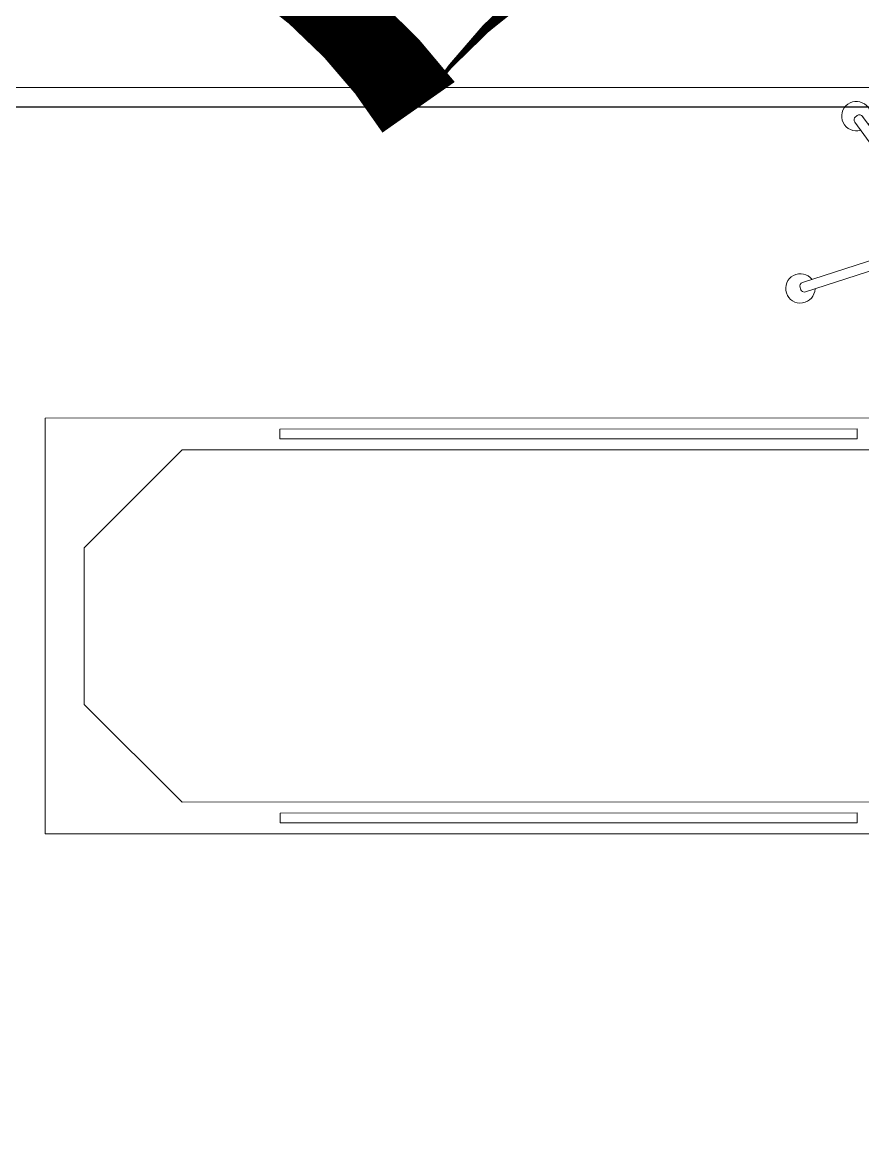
# Model space of a CAD drawing. Header units: metres. Extents: x 75097 to 220695, y -1557923 to -1361206.
# Drawn here: x 127418 to 129137, y -1399179 to -1396914 of the extents above; entities that cross this region are included whole.
import ezdxf

# ---------------------------------------------------------------- set-up
doc = ezdxf.new("R2010")
doc.units = ezdxf.units.M
doc.layers.get('0').update_dxf_attribs({"lineweight": 0})
doc.layers.add('A-100 - Copy$0$axes', color=8, linetype='Continuous')
for name, color, linetype, lineweight in [('A-100 - Copy$0$Medical Equipment and Furniture', 8, 'Continuous', 0), ('A-100 - Copy$0$Medical Equipment and Furniture1', 8, 'Continuous', 5), ('A-100 - Copy$0$Walls', 8, 'Continuous', 0)]:
    doc.layers.add(name, color=color, linetype=linetype, lineweight=lineweight)
doc.layers.add('REV 01', color=7, linetype='Continuous', lineweight=0, true_color=0xe41b4d)

# ---------------------------------------------------------------- blocks, each defined once
blk = doc.blocks.new('A-100 - Copy$0$HF16786E-P')
at = {"layer": 'A-100 - Copy$0$Medical Equipment and Furniture1'}
for p, q in [((0, 0.425), (-2.14, 0.425)), ((-2.14, 0.425), (-2.14, -0.425)), ((-0.48, 0.4025), (-1.66, 0.4025)), ((-1.66, 0.3825), (-1.66, 0.4025)), ((-0.48, 0.3825), (-0.48, 0.4025)), ((-0.48, 0.3825), (-1.66, 0.3825)), ((-1.86, 0.36), (-2.06, 0.16)), ((-0.28, 0.36), (-1.86, 0.36)), ((-2.06, 0.16), (-2.06, -0.16)), ((-2.06, -0.16), (-1.86, -0.36)), ((-1.86, -0.36), (-0.28, -0.36)), ((-0.48, -0.3825), (-1.66, -0.3825)), ((-1.66, -0.3825), (-1.66, -0.4025)), ((-0.48, -0.3825), (-0.48, -0.4025)), ((-0.48, -0.4025), (-1.66, -0.4025)), ((-2.14, -0.425), (0, -0.425))]:
    blk.add_line(p, q, dxfattribs=at)
for points in [[(-0.48, 0.3825), (-0.48, 0.3825), (-0.48, 0.3825), (-0.48, 0.3825), (-0.48, 0.3825), (-0.48, 0.3825), (-0.48, 0.3825), (-0.48, 0.3825), (-0.48, 0.3825), (-0.48, 0.3825), (-0.48, 0.3825), (-0.48, 0.3825), (-0.48, 0.3825), (-0.48, 0.3825), (-0.48, 0.3825), (-0.48, 0.3825), (-0.48, 0.3825), (-0.48, 0.3825), (-0.48, 0.3825), (-0.48, 0.3825), (-0.48, 0.3825), (-0.48, 0.3825), (-0.48, 0.3825), (-0.48, 0.3825), (-0.48, 0.3825), (-0.48, 0.3825), (-0.48, 0.3825), (-0.48, 0.3825), (-0.48, 0.3825), (-0.48, 0.3825), (-0.48, 0.3825), (-0.48, 0.3825), (-0.48, 0.3825), (-0.48, 0.3825), (-0.48, 0.3825), (-0.48, 0.3825), (-0.48, 0.3825), (-0.48, 0.3825), (-0.48, 0.3825), (-0.48, 0.3825), (-0.48, 0.3825), (-0.48, 0.3825), (-0.48, 0.3825), (-0.48, 0.3825), (-0.48, 0.3825), (-0.48, 0.3825), (-0.48, 0.3825), (-0.48, 0.3825), (-0.48, 0.3825), (-0.48, 0.3825), (-0.48, 0.3825), (-0.48, 0.3825), (-0.48, 0.3825), (-0.48, 0.3825), (-0.48, 0.3825), (-0.48, 0.3825), (-0.48, 0.3825), (-0.48, 0.3825), (-0.48, 0.3825), (-0.48, 0.3825), (-0.48, 0.3825), (-0.48, 0.3825), (-0.48, 0.3825), (-0.48, 0.3825), (-0.48, 0.3825), (-0.48, 0.3825), (-0.48, 0.3825), (-0.48, 0.3825), (-0.48, 0.3825), (-0.48, 0.3825), (-0.48, 0.3825), (-0.48, 0.3825), (-0.48, 0.3825), (-0.48, 0.3825), (-0.48, 0.3825), (-0.48, 0.3825), (-0.48, 0.3825), (-0.48, 0.3825), (-0.48, 0.3825), (-0.48, 0.3825), (-0.48, 0.3825), (-0.48, 0.3825), (-0.48, 0.3825), (-0.48, 0.3825), (-0.48, 0.3825), (-0.48, 0.3825), (-0.48, 0.3825), (-0.48, 0.3825), (-0.48, 0.3825), (-0.48, 0.3825), (-0.48, 0.3825), (-0.48, 0.3825), (-0.48, 0.3825), (-0.48, 0.3825), (-0.48, 0.3825), (-0.48, 0.3825), (-0.48, 0.3825), (-0.48, 0.3825), (-0.48, 0.3825), (-0.48, 0.3825), (-0.48, 0.3825), (-0.48, 0.3825), (-0.48, 0.3825), (-0.48, 0.3825), (-0.48, 0.3825), (-0.48, 0.3825), (-0.48, 0.3825), (-0.48, 0.3825), (-0.48, 0.3825), (-0.48, 0.3825), (-0.48, 0.3825), (-0.48, 0.3825), (-0.48, 0.3825), (-0.48, 0.3825), (-0.48, 0.3825), (-0.48, 0.3825), (-0.48, 0.3825), (-0.48, 0.3825), (-0.48, 0.3825), (-0.48, 0.3825), (-0.48, 0.3825), (-0.48, 0.3825), (-0.48, 0.3825), (-0.48, 0.3825), (-0.48, 0.3825), (-0.48, 0.3825), (-0.48, 0.3825), (-0.48, 0.3825), (-0.48, 0.3825), (-0.48, 0.3825), (-0.48, 0.3825), (-0.48, 0.3825), (-0.48, 0.3825), (-0.48, 0.3825), (-0.48, 0.3825), (-0.48, 0.3825), (-0.48, 0.3825), (-0.48, 0.3825), (-0.48, 0.3825), (-0.48, 0.3825), (-0.48, 0.3825), (-0.48, 0.3825), (-0.48, 0.3825), (-0.48, 0.3825), (-0.48, 0.3825), (-0.48, 0.3825), (-0.48, 0.3825), (-0.48, 0.3825), (-0.48, 0.3825), (-0.48, 0.3825), (-0.48, 0.3825), (-0.48, 0.3825), (-0.48, 0.3825), (-0.48, 0.3825), (-0.48, 0.3825), (-0.48, 0.3825), (-0.48, 0.3825), (-0.48, 0.3825), (-0.48, 0.3825), (-0.48, 0.3825), (-0.48, 0.3825), (-0.48, 0.3825), (-0.48, 0.3825), (-0.48, 0.3825), (-0.48, 0.3825), (-0.48, 0.3825), (-0.48, 0.3825), (-0.48, 0.3825), (-0.48, 0.3825), (-0.48, 0.3825), (-0.48, 0.3825), (-0.48, 0.3825), (-0.48, 0.3825), (-0.48, 0.3825), (-0.48, 0.3825), (-0.48, 0.3825), (-0.48, 0.3825), (-0.48, 0.3825), (-0.48, 0.3825), (-0.48, 0.3825), (-0.48, 0.3825), (-0.48, 0.3825), (-0.48, 0.3825), (-0.48, 0.3825), (-0.48, 0.3825), (-0.48, 0.3825), (-0.48, 0.3825), (-0.48, 0.3825), (-0.48, 0.3825), (-0.48, 0.3825), (-0.48, 0.3825), (-0.48, 0.3825), (-0.48, 0.3825), (-0.48, 0.3825), (-0.48, 0.3825), (-0.48, 0.3825), (-0.48, 0.3825), (-0.48, 0.3825), (-0.48, 0.3825), (-0.48, 0.3825), (-0.48, 0.3825), (-0.48, 0.3825), (-0.48, 0.3825), (-0.48, 0.3825), (-0.48, 0.3825), (-0.48, 0.3825), (-0.48, 0.3825), (-0.48, 0.3825), (-0.48, 0.3825), (-0.48, 0.3825), (-0.48, 0.3825), (-0.48, 0.3825), (-0.48, 0.3825), (-0.48, 0.3825), (-0.48, 0.3825), (-0.48, 0.3825), (-0.48, 0.3825), (-0.48, 0.3825), (-0.48, 0.3825)], [(-0.48, 0.3825), (-0.48, 0.3825), (-0.48, 0.3825), (-0.48, 0.3825), (-0.48, 0.3825), (-0.48, 0.3825), (-0.48, 0.3825), (-0.48, 0.3825), (-0.48, 0.3825), (-0.48, 0.3825), (-0.48, 0.3825), (-0.48, 0.3825), (-0.48, 0.3825), (-0.48, 0.3825), (-0.48, 0.3825), (-0.48, 0.3825), (-0.48, 0.3825), (-0.48, 0.3825), (-0.48, 0.3825), (-0.48, 0.3825), (-0.48, 0.3825), (-0.48, 0.3825), (-0.48, 0.3825), (-0.48, 0.3825), (-0.48, 0.3825), (-0.48, 0.3825), (-0.48, 0.3825), (-0.48, 0.3825), (-0.48, 0.3825), (-0.48, 0.3825), (-0.48, 0.3825), (-0.48, 0.3825), (-0.48, 0.3825), (-0.48, 0.3825), (-0.48, 0.3825), (-0.48, 0.3825), (-0.48, 0.3825), (-0.48, 0.3825), (-0.48, 0.3825), (-0.48, 0.3825), (-0.48, 0.3825), (-0.48, 0.3825), (-0.48, 0.3825), (-0.48, 0.3825), (-0.48, 0.3825), (-0.48, 0.3825), (-0.48, 0.3825), (-0.48, 0.3825), (-0.48, 0.3825), (-0.48, 0.3825), (-0.48, 0.3825), (-0.48, 0.3825), (-0.48, 0.3825), (-0.48, 0.3825), (-0.48, 0.3825), (-0.48, 0.3825), (-0.48, 0.3825), (-0.48, 0.3825), (-0.48, 0.3825), (-0.48, 0.3825), (-0.48, 0.3825), (-0.48, 0.3825), (-0.48, 0.3825), (-0.48, 0.3825), (-0.48, 0.3825), (-0.48, 0.3825), (-0.48, 0.3825), (-0.48, 0.3825), (-0.48, 0.3825), (-0.48, 0.3825), (-0.48, 0.3825), (-0.48, 0.3825), (-0.48, 0.3825), (-0.48, 0.3825), (-0.48, 0.3825), (-0.48, 0.3825), (-0.48, 0.3825), (-0.48, 0.3825), (-0.48, 0.3825), (-0.48, 0.3825), (-0.48, 0.3825), (-0.48, 0.3825), (-0.48, 0.3825), (-0.48, 0.3825), (-0.48, 0.3825), (-0.48, 0.3825), (-0.48, 0.3825), (-0.48, 0.3825), (-0.48, 0.3825), (-0.48, 0.3825), (-0.48, 0.3825), (-0.48, 0.3825), (-0.48, 0.3825), (-0.48, 0.3825), (-0.48, 0.3825), (-0.48, 0.3825), (-0.48, 0.3825), (-0.48, 0.3825), (-0.48, 0.3825), (-0.48, 0.3825), (-0.48, 0.3825), (-0.48, 0.3825), (-0.48, 0.3825), (-0.48, 0.3825), (-0.48, 0.3825), (-0.48, 0.3825), (-0.48, 0.3825), (-0.48, 0.3825), (-0.48, 0.3825), (-0.48, 0.3825), (-0.48, 0.3825), (-0.48, 0.3825), (-0.48, 0.3825), (-0.48, 0.3825), (-0.48, 0.3825), (-0.48, 0.3825), (-0.48, 0.3825), (-0.48, 0.3825), (-0.48, 0.3825), (-0.48, 0.3825), (-0.48, 0.3825), (-0.48, 0.3825), (-0.48, 0.3825), (-0.48, 0.3825), (-0.48, 0.3825), (-0.48, 0.3825), (-0.48, 0.3825), (-0.48, 0.3825), (-0.48, 0.3825), (-0.48, 0.3825), (-0.48, 0.3825), (-0.48, 0.3825), (-0.48, 0.3825), (-0.48, 0.3825), (-0.48, 0.3825), (-0.48, 0.3825), (-0.48, 0.3825), (-0.48, 0.3825), (-0.48, 0.3825), (-0.48, 0.3825), (-0.48, 0.3825), (-0.48, 0.3825), (-0.48, 0.3825), (-0.48, 0.3825), (-0.48, 0.3825), (-0.48, 0.3825), (-0.48, 0.3825), (-0.48, 0.3825), (-0.48, 0.3825), (-0.48, 0.3825), (-0.48, 0.3825), (-0.48, 0.3825), (-0.48, 0.3825), (-0.48, 0.3825), (-0.48, 0.3825), (-0.48, 0.3825), (-0.48, 0.3825), (-0.48, 0.3825), (-0.48, 0.3825), (-0.48, 0.3825), (-0.48, 0.3825), (-0.48, 0.3825), (-0.48, 0.3825), (-0.48, 0.3825), (-0.48, 0.3825), (-0.48, 0.3825), (-0.48, 0.3825), (-0.48, 0.3825), (-0.48, 0.3825), (-0.48, 0.3825), (-0.48, 0.3825), (-0.48, 0.3825), (-0.48, 0.3825), (-0.48, 0.3825), (-0.48, 0.3825), (-0.48, 0.3825), (-0.48, 0.3825), (-0.48, 0.3825), (-0.48, 0.3825), (-0.48, 0.3825), (-0.48, 0.3825), (-0.48, 0.3825), (-0.48, 0.3825), (-0.48, 0.3825), (-0.48, 0.3825), (-0.48, 0.3825), (-0.48, 0.3825), (-0.48, 0.3825), (-0.48, 0.3825), (-0.48, 0.3825), (-0.48, 0.3825), (-0.48, 0.3825), (-0.48, 0.3825), (-0.48, 0.3825), (-0.48, 0.3825), (-0.48, 0.3825), (-0.48, 0.3825), (-0.48, 0.3825), (-0.48, 0.3825), (-0.48, 0.3825), (-0.48, 0.3825), (-0.48, 0.3825), (-0.48, 0.3825), (-0.48, 0.3825), (-0.48, 0.3825), (-0.48, 0.3825), (-0.48, 0.3825), (-0.48, 0.3825), (-0.48, 0.3825), (-0.48, 0.3825), (-0.48, 0.3825), (-0.48, 0.3825), (-0.48, 0.3825), (-0.48, 0.3825)], [(-0.48, 0.3825), (-0.48, 0.3825), (-0.48, 0.3825), (-0.48, 0.3825), (-0.48, 0.3825), (-0.48, 0.3825), (-0.48, 0.3825), (-0.48, 0.3825), (-0.48, 0.3825), (-0.48, 0.3825), (-0.48, 0.3825), (-0.48, 0.3825), (-0.48, 0.3825), (-0.48, 0.3825), (-0.48, 0.3825), (-0.48, 0.3825), (-0.48, 0.3825), (-0.48, 0.3825), (-0.48, 0.3825), (-0.48, 0.3825), (-0.48, 0.3825), (-0.48, 0.3825), (-0.48, 0.3825), (-0.48, 0.3825), (-0.48, 0.3825), (-0.48, 0.3825), (-0.48, 0.3825), (-0.48, 0.3825), (-0.48, 0.3825), (-0.48, 0.3825), (-0.48, 0.3825), (-0.48, 0.3825), (-0.48, 0.3825), (-0.48, 0.3825), (-0.48, 0.3825), (-0.48, 0.3825), (-0.48, 0.3825), (-0.48, 0.3825), (-0.48, 0.3825), (-0.48, 0.3825), (-0.48, 0.3825), (-0.48, 0.3825), (-0.48, 0.3825), (-0.48, 0.3825), (-0.48, 0.3825), (-0.48, 0.3825), (-0.48, 0.3825), (-0.48, 0.3825), (-0.48, 0.3825), (-0.48, 0.3825), (-0.48, 0.3825), (-0.48, 0.3825), (-0.48, 0.3825), (-0.48, 0.3825), (-0.48, 0.3825), (-0.48, 0.3825), (-0.48, 0.3825), (-0.48, 0.3825), (-0.48, 0.3825), (-0.48, 0.3825), (-0.48, 0.3825), (-0.48, 0.3825), (-0.48, 0.3825), (-0.48, 0.3825), (-0.48, 0.3825), (-0.48, 0.3825), (-0.48, 0.3825), (-0.48, 0.3825), (-0.48, 0.3825), (-0.48, 0.3825), (-0.48, 0.3825), (-0.48, 0.3825), (-0.48, 0.3825), (-0.48, 0.3825), (-0.48, 0.3825), (-0.48, 0.3825), (-0.48, 0.3825), (-0.48, 0.3825), (-0.48, 0.3825), (-0.48, 0.3825), (-0.48, 0.3825), (-0.48, 0.3825), (-0.48, 0.3825), (-0.48, 0.3825), (-0.48, 0.3825), (-0.48, 0.3825), (-0.48, 0.3825), (-0.48, 0.3825), (-0.48, 0.3825), (-0.48, 0.3825), (-0.48, 0.3825), (-0.48, 0.3825), (-0.48, 0.3825), (-0.48, 0.3825), (-0.48, 0.3825), (-0.48, 0.3825), (-0.48, 0.3825), (-0.48, 0.3825), (-0.48, 0.3825), (-0.48, 0.3825), (-0.48, 0.3825), (-0.48, 0.3825), (-0.48, 0.3825), (-0.48, 0.3825), (-0.48, 0.3825), (-0.48, 0.3825), (-0.48, 0.3825), (-0.48, 0.3825), (-0.48, 0.3825), (-0.48, 0.3825), (-0.48, 0.3825), (-0.48, 0.3825), (-0.48, 0.3825), (-0.48, 0.3825), (-0.48, 0.3825), (-0.48, 0.3825), (-0.48, 0.3825), (-0.48, 0.3825), (-0.48, 0.3825), (-0.48, 0.3825), (-0.48, 0.3825), (-0.48, 0.3825), (-0.48, 0.3825), (-0.48, 0.3825), (-0.48, 0.3825), (-0.48, 0.3825), (-0.48, 0.3825), (-0.48, 0.3825), (-0.48, 0.3825), (-0.48, 0.3825), (-0.48, 0.3825), (-0.48, 0.3825), (-0.48, 0.3825), (-0.48, 0.3825), (-0.48, 0.3825), (-0.48, 0.3825), (-0.48, 0.3825), (-0.48, 0.3825), (-0.48, 0.3825), (-0.48, 0.3825), (-0.48, 0.3825), (-0.48, 0.3825), (-0.48, 0.3825), (-0.48, 0.3825), (-0.48, 0.3825), (-0.48, 0.3825), (-0.48, 0.3825), (-0.48, 0.3825), (-0.48, 0.3825), (-0.48, 0.3825), (-0.48, 0.3825), (-0.48, 0.3825), (-0.48, 0.3825), (-0.48, 0.3825), (-0.48, 0.3825), (-0.48, 0.3825), (-0.48, 0.3825), (-0.48, 0.3825), (-0.48, 0.3825), (-0.48, 0.3825), (-0.48, 0.3825), (-0.48, 0.3825), (-0.48, 0.3825), (-0.48, 0.3825), (-0.48, 0.3825), (-0.48, 0.3825), (-0.48, 0.3825), (-0.48, 0.3825), (-0.48, 0.3825), (-0.48, 0.3825), (-0.48, 0.3825), (-0.48, 0.3825), (-0.48, 0.3825), (-0.48, 0.3825), (-0.48, 0.3825), (-0.48, 0.3825), (-0.48, 0.3825), (-0.48, 0.3825), (-0.48, 0.3825), (-0.48, 0.3825), (-0.48, 0.3825), (-0.48, 0.3825), (-0.48, 0.3825), (-0.48, 0.3825), (-0.48, 0.3825), (-0.48, 0.3825), (-0.48, 0.3825), (-0.48, 0.3825), (-0.48, 0.3825), (-0.48, 0.3825), (-0.48, 0.3825), (-0.48, 0.3825), (-0.48, 0.3825), (-0.48, 0.3825), (-0.48, 0.3825), (-0.48, 0.3825), (-0.48, 0.3825), (-0.48, 0.3825), (-0.48, 0.3825), (-0.48, 0.3825), (-0.48, 0.3825), (-0.48, 0.3825), (-0.48, 0.3825), (-0.48, 0.3825), (-0.48, 0.3825), (-0.48, 0.3825), (-0.48, 0.3825), (-0.48, 0.3825), (-0.48, 0.3825), (-0.48, 0.3825), (-0.48, 0.3825), (-0.48, 0.3825), (-0.48, 0.3825), (-0.48, 0.3825), (-0.48, 0.3825), (-0.48, 0.3825), (-0.48, 0.3825), (-0.48, 0.3825), (-0.48, 0.3825), (-0.48, 0.3825), (-0.48, 0.3825), (-0.48, 0.3825), (-0.48, 0.3825), (-0.48, 0.3825), (-0.48, 0.3825), (-0.48, 0.3825), (-0.48, 0.3825), (-0.48, 0.3825), (-0.48, 0.3825), (-0.48, 0.3825), (-0.48, 0.3825), (-0.48, 0.3825), (-0.48, 0.3825), (-0.48, 0.3825), (-0.48, 0.3825), (-0.48, 0.3825), (-0.48, 0.3825), (-0.48, 0.3825), (-0.48, 0.3825), (-0.48, 0.3825), (-0.48, 0.3825), (-0.48, 0.3825), (-0.48, 0.3825), (-0.48, 0.3825), (-0.48, 0.3825), (-0.48, 0.3825), (-0.48, 0.3825), (-0.48, 0.3825), (-0.48, 0.3825), (-0.48, 0.3825), (-0.48, 0.3825), (-0.48, 0.3825), (-0.48, 0.3825), (-0.48, 0.3825), (-0.48, 0.3825), (-0.48, 0.3825), (-0.48, 0.3825), (-0.48, 0.3825), (-0.48, 0.3825), (-0.48, 0.3825), (-0.48, 0.3825), (-0.48, 0.3825), (-0.48, 0.3825), (-0.48, 0.3825), (-0.48, 0.3825), (-0.48, 0.3825), (-0.48, 0.3825), (-0.48, 0.3825), (-0.48, 0.3825), (-0.48, 0.3825), (-0.48, 0.3825), (-0.48, 0.3825), (-0.48, 0.3825), (-0.48, 0.3825), (-0.48, 0.3825), (-0.48, 0.3825), (-0.48, 0.3825)]]:
    blk.add_lwpolyline(points, close=True, dxfattribs=at)
for points in [[(-0.48, 0.3825), (-0.48, 0.3825), (-0.48, 0.3825), (-0.48, 0.3825), (-0.48, 0.3825), (-0.48, 0.3825), (-0.48, 0.3825), (-0.48, 0.3825)], [(-0.48, 0.3825), (-0.48, 0.3825), (-0.48, 0.3825), (-0.48, 0.3825), (-0.48, 0.3825), (-0.48, 0.3825), (-0.48, 0.3825), (-0.48, 0.3825), (-0.48, 0.3825), (-0.48, 0.3825), (-0.48, 0.3825), (-0.48, 0.3825), (-0.48, 0.3825), (-0.48, 0.3825), (-0.48, 0.3825), (-0.48, 0.3825), (-0.48, 0.3825), (-0.48, 0.3825), (-0.48, 0.3825), (-0.48, 0.3825), (-0.48, 0.3825), (-0.48, 0.3825), (-0.48, 0.3825), (-0.48, 0.3825), (-0.48, 0.3825), (-0.48, 0.3825), (-0.48, 0.3825), (-0.48, 0.3825), (-0.48, 0.3825), (-0.48, 0.3825), (-0.48, 0.3825), (-0.48, 0.3825), (-0.48, 0.3825), (-0.48, 0.3825), (-0.48, 0.3825), (-0.48, 0.3825), (-0.48, 0.3825), (-0.48, 0.3825), (-0.48, 0.3825), (-0.48, 0.3825), (-0.48, 0.3825), (-0.48, 0.3825), (-0.48, 0.3825), (-0.48, 0.3825), (-0.48, 0.3825), (-0.48, 0.3825), (-0.48, 0.3825), (-0.48, 0.3825), (-0.48, 0.3825), (-0.48, 0.3825), (-0.48, 0.3825), (-0.48, 0.3825), (-0.48, 0.3825), (-0.48, 0.3825), (-0.48, 0.3825), (-0.48, 0.3825), (-0.48, 0.3825), (-0.48, 0.3825), (-0.48, 0.3825), (-0.48, 0.3825), (-0.48, 0.3825), (-0.48, 0.3825), (-0.48, 0.3825), (-0.48, 0.3825), (-0.48, 0.3825), (-0.48, 0.3825), (-0.48, 0.3825), (-0.48, 0.3825), (-0.48, 0.3825), (-0.48, 0.3825), (-0.48, 0.3825), (-0.48, 0.3825), (-0.48, 0.3825), (-0.48, 0.3825), (-0.48, 0.3825), (-0.48, 0.3825), (-0.48, 0.3825), (-0.48, 0.3825), (-0.48, 0.3825), (-0.48, 0.3825), (-0.48, 0.3825), (-0.48, 0.3825), (-0.48, 0.3825), (-0.48, 0.3825), (-0.48, 0.3825), (-0.48, 0.3825), (-0.48, 0.3825), (-0.48, 0.3825), (-0.48, 0.3825), (-0.48, 0.3825), (-0.48, 0.3825), (-0.48, 0.3825), (-0.48, 0.3825), (-0.48, 0.3825), (-0.48, 0.3825), (-0.48, 0.3825), (-0.48, 0.3825), (-0.48, 0.3825), (-0.48, 0.3825), (-0.48, 0.3825), (-0.48, 0.3825), (-0.48, 0.3825), (-0.48, 0.3825), (-0.48, 0.3825), (-0.48, 0.3825), (-0.48, 0.3825), (-0.48, 0.3825), (-0.48, 0.3825), (-0.48, 0.3825), (-0.48, 0.3825), (-0.48, 0.3825)], [(-0.48, 0.3825), (-0.48, 0.3825), (-0.48, 0.3825), (-0.48, 0.3825), (-0.48, 0.3825), (-0.48, 0.3825), (-0.48, 0.3825), (-0.48, 0.3825), (-0.48, 0.3825), (-0.48, 0.3825), (-0.48, 0.3825), (-0.48, 0.3825), (-0.48, 0.3825), (-0.48, 0.3825), (-0.48, 0.3825), (-0.48, 0.3825), (-0.48, 0.3825)], [(-0.48, 0.3825), (-0.48, 0.3825), (-0.48, 0.3825), (-0.48, 0.3825), (-0.48, 0.3825), (-0.48, 0.3825), (-0.48, 0.3825)], [(-0.48, 0.3825), (-0.48, 0.3825), (-0.48, 0.3825), (-0.48, 0.3825), (-0.48, 0.3825), (-0.48, 0.3825), (-0.48, 0.3825), (-0.48, 0.3825), (-0.48, 0.3825), (-0.48, 0.3825), (-0.48, 0.3825), (-0.48, 0.3825)], [(-0.48, 0.3825), (-0.48, 0.3825), (-0.48, 0.3825), (-0.48, 0.3825), (-0.48, 0.3825), (-0.48, 0.3825), (-0.48, 0.3825), (-0.48, 0.3825), (-0.48, 0.3825), (-0.48, 0.3825), (-0.48, 0.3825), (-0.48, 0.3825), (-0.48, 0.3825), (-0.48, 0.3825), (-0.48, 0.3825), (-0.48, 0.3825), (-0.48, 0.3825), (-0.48, 0.3825), (-0.48, 0.3825), (-0.48, 0.3825), (-0.48, 0.3825), (-0.48, 0.3825), (-0.48, 0.3825), (-0.48, 0.3825), (-0.48, 0.3825), (-0.48, 0.3825), (-0.48, 0.3825), (-0.48, 0.3825), (-0.48, 0.3825), (-0.48, 0.3825), (-0.48, 0.3825), (-0.48, 0.3825), (-0.48, 0.3825), (-0.48, 0.3825), (-0.48, 0.3825), (-0.48, 0.3825), (-0.48, 0.3825), (-0.48, 0.3825), (-0.48, 0.3825), (-0.48, 0.3825), (-0.48, 0.3825), (-0.48, 0.3825), (-0.48, 0.3825), (-0.48, 0.3825), (-0.48, 0.3825), (-0.48, 0.3825), (-0.48, 0.3825), (-0.48, 0.3825), (-0.48, 0.3825), (-0.48, 0.3825), (-0.48, 0.3825), (-0.48, 0.3825), (-0.48, 0.3825), (-0.48, 0.3825), (-0.48, 0.3825), (-0.48, 0.3825), (-0.48, 0.3825), (-0.48, 0.3825), (-0.48, 0.3825), (-0.48, 0.3825), (-0.48, 0.3825), (-0.48, 0.3825), (-0.48, 0.3825), (-0.48, 0.3825), (-0.48, 0.3825), (-0.48, 0.3825), (-0.48, 0.3825), (-0.48, 0.3825), (-0.48, 0.3825), (-0.48, 0.3825), (-0.48, 0.3825), (-0.48, 0.3825), (-0.48, 0.3825), (-0.48, 0.3825), (-0.48, 0.3825), (-0.48, 0.3825), (-0.48, 0.3825), (-0.48, 0.3825), (-0.48, 0.3825), (-0.48, 0.3825), (-0.48, 0.3825), (-0.48, 0.3825), (-0.48, 0.3825), (-0.48, 0.3825), (-0.48, 0.3825), (-0.48, 0.3825), (-0.48, 0.3825), (-0.48, 0.3825), (-0.48, 0.3825)], [(-0.48, 0.3825), (-0.48, 0.3825), (-0.48, 0.3825), (-0.48, 0.3825), (-0.48, 0.3825), (-0.48, 0.3825), (-0.48, 0.3825), (-0.48, 0.3825), (-0.48, 0.3825), (-0.48, 0.3825), (-0.48, 0.3825), (-0.48, 0.3825), (-0.48, 0.3825), (-0.48, 0.3825), (-0.48, 0.3825), (-0.48, 0.3825), (-0.48, 0.3825), (-0.48, 0.3825), (-0.48, 0.3825), (-0.48, 0.3825), (-0.48, 0.3825), (-0.48, 0.3825), (-0.48, 0.3825), (-0.48, 0.3825), (-0.48, 0.3825), (-0.48, 0.3825), (-0.48, 0.3825), (-0.48, 0.3825), (-0.48, 0.3825), (-0.48, 0.3825), (-0.48, 0.3825), (-0.48, 0.3825), (-0.48, 0.3825), (-0.48, 0.3825), (-0.48, 0.3825), (-0.48, 0.3825), (-0.48, 0.3825), (-0.48, 0.3825), (-0.48, 0.3825), (-0.48, 0.3825), (-0.48, 0.3825), (-0.48, 0.3825), (-0.48, 0.3825), (-0.48, 0.3825), (-0.48, 0.3825), (-0.48, 0.3825), (-0.48, 0.3825), (-0.48, 0.3825), (-0.48, 0.3825), (-0.48, 0.3825), (-0.48, 0.3825), (-0.48, 0.3825), (-0.48, 0.3825), (-0.48, 0.3825)], [(-0.48, 0.3825), (-0.48, 0.3825), (-0.48, 0.3825), (-0.48, 0.3825), (-0.48, 0.3825), (-0.48, 0.3825), (-0.48, 0.3825), (-0.48, 0.3825), (-0.48, 0.3825), (-0.48, 0.3825)], [(-0.48, 0.3825), (-0.48, 0.3825), (-0.48, 0.3825), (-0.48, 0.3825), (-0.48, 0.3825), (-0.48, 0.3825), (-0.48, 0.3825), (-0.48, 0.3825), (-0.48, 0.3825), (-0.48, 0.3825)], [(-0.48, 0.3825), (-0.48, 0.3825), (-0.48, 0.3825), (-0.48, 0.3825), (-0.48, 0.3825), (-0.48, 0.3825), (-0.48, 0.3825), (-0.48, 0.3825), (-0.48, 0.3825), (-0.48, 0.3825), (-0.48, 0.3825), (-0.48, 0.3825), (-0.48, 0.3825), (-0.48, 0.3825), (-0.48, 0.3825)], [(-0.48, 0.3825), (-0.48, 0.3825), (-0.48, 0.3825), (-0.48, 0.3825), (-0.48, 0.3825), (-0.48, 0.3825), (-0.48, 0.3825), (-0.48, 0.3825), (-0.48, 0.3825), (-0.48, 0.3825)], [(-0.48, 0.3825), (-0.48, 0.3825), (-0.48, 0.3825), (-0.48, 0.3825), (-0.48, 0.3825), (-0.48, 0.3825), (-0.48, 0.3825)], [(-0.48, 0.3825), (-0.48, 0.3825), (-0.48, 0.3825), (-0.48, 0.3825), (-0.48, 0.3825), (-0.48, 0.3825), (-0.48, 0.3825), (-0.48, 0.3825), (-0.48, 0.3825), (-0.48, 0.3825)], [(-0.48, 0.3825), (-0.48, 0.3825), (-0.48, 0.3825), (-0.48, 0.3825), (-0.48, 0.3825), (-0.48, 0.3825), (-0.48, 0.3825), (-0.48, 0.3825), (-0.48, 0.3825), (-0.48, 0.3825), (-0.48, 0.3825), (-0.48, 0.3825), (-0.48, 0.3825), (-0.48, 0.3825), (-0.48, 0.3825), (-0.48, 0.3825), (-0.48, 0.3825), (-0.48, 0.3825)], [(-0.48, 0.3825), (-0.48, 0.3825), (-0.48, 0.3825), (-0.48, 0.3825), (-0.48, 0.3825), (-0.48, 0.3825), (-0.48, 0.3825), (-0.48, 0.3825), (-0.48, 0.3825)]]:
    blk.add_lwpolyline(points, dxfattribs=at)
blk = doc.blocks.new('A-100 - Copy$0$HF12177-P')
for p, q in [((0, 0), (-0.1724, 0.2372)), ((0, 0), (0.1724, 0.2372)), ((-0.0196, -0.007), (-0.1885, 0.2255)), ((0.0196, -0.007), (0.1885, 0.2255)), ((-0.12, -0.015), (-0.12, -0.019)), ((-0.112, -0.007), (0.112, -0.007)), ((-0.1, -0.007), (-0.1, -0.027)), ((0.1, -0.007), (0.1, -0.027)), ((0.12, -0.015), (0.12, -0.019)), ((-0.0631, -0.027), (-0.2951, -0.1024)), ((-0.01, -0.0308), (-0.2889, -0.1214)), ((-0.112, -0.027), (0.112, -0.027)), ((-0.01, -0.0308), (-0.01, -0.324)), ((0.01, -0.0308), (0.01, -0.324)), ((0.01, -0.0308), (0.2889, -0.1214)), ((0.0631, -0.027), (0.2951, -0.1024))]:
    blk.add_line(p, q)
for centre, radius, start, end in [((-0.1852, 0.2378), 0.03, 325.4712, 286.5288), ((0.1852, 0.2378), 0.03, 253.4712, 214.5288), ((-0.1821, 0.2302), 0.008, 126.3733, 216), ((0, -0.017), 0.315, 125.6267, 126.3733), ((-0.1788, 0.2325), 0.008, 36, 125.6267), ((0.1788, 0.2325), 0.008, 54.3733, 144), ((0, -0.017), 0.315, 53.6267, 54.3733), ((0.1821, 0.2302), 0.008, 324, 53.6267), ((-0.112, -0.015), 0.008, 90, 180), ((-0.112, -0.019), 0.008, 180, 270), ((0.112, -0.015), 0.008, 0, 90), ((0.112, -0.019), 0.008, 270, 0), ((-0.2996, -0.1144), 0.03, 37.4712, 358.5288), ((0.2996, -0.1144), 0.03, 181.4712, 142.5288), ((-0.2926, -0.11), 0.008, 108, 197.6267), ((0, -0.017), 0.315, 197.6267, 198.3733), ((0.2926, -0.11), 0.008, 342.3733, 72), ((0, -0.017), 0.315, 341.6267, 342.3733), ((-0.2914, -0.1138), 0.008, 198.3733, 288), ((0.2914, -0.1138), 0.008, 252, 341.6267), ((0, -0.332), 0.03, 109.4712, 70.5288), ((-0.002, -0.324), 0.008, 180, 269.6267), ((0, -0.017), 0.315, 269.6267, 270.3733), ((0.002, -0.324), 0.008, 270.3733, 0)]:
    blk.add_arc(centre, radius, start, end)
blk = doc.blocks.new('A-100 - Copy')
at = {"layer": 'A-100 - Copy$0$axes'}
blk.add_line((178940.3, -1397087.7, 0), (95650.8, -1397087.7, 0), dxfattribs=at)
at = {"layer": 'A-100 - Copy$0$Walls'}
blk.add_line((123028.3, -1397047.7, 0), (129698.3, -1397047.7, 0), dxfattribs=at)
at = {"layer": 'A-100 - Copy$0$Medical Equipment and Furniture', "extrusion": (1.39405e-12, -1.92689e-13, -1), "xscale": -1000, "yscale": 1000, "zscale": -1000, "rotation": 0.01496832471714167}
blk.add_blockref('A-100 - Copy$0$HF12177-P', (-129308.7, -1397344.2, -2.4), dxfattribs=at)
at = {"layer": 'A-100 - Copy$0$Medical Equipment and Furniture', "xscale": 1000, "yscale": 1000, "zscale": 1000, "rotation": 0.01499365941642081}
blk.add_blockref('A-100 - Copy$0$HF16786E-P', (129605.2, -1398148.3, 2.4), dxfattribs=at)

msp = doc.modelspace()

# ---------------------------------------------------------------- block references
msp.add_blockref('A-100 - Copy', (0, 0))

# ---------------------------------------------------------------- next in the draw order: linework, layer by layer
at = {"layer": 'REV 01', "color": 3, "elevation": -2.4}
msp.add_lwpolyline([(130868.9, -1404866.1, 0, 180.5, -0.520567), (129064.1, -1404866.1, 0, 180.5, -0.520567), (127259.3, -1404866.2, 0, 180.5, -0.520567), (126415.7, -1403906.3, 0, 180.5, -0.520567), (126417.8, -1402101.5, 0, 180.5, -0.520567), (126420, -1400296.7, 0, 180.5, -0.520567), (126422.2, -1398491.9, 0, 180.5, -0.520567), (126423.8, -1397088.4, 0, 180.5, -0.520567), (128228.6, -1397088.3, 0, 180.5, -0.520567), (130033.4, -1397088.2, 0, 180.5, -0.520567), (131838.2, -1397088.1, 0, 180.5, -0.520567)], format="xyseb", dxfattribs=at)

doc.saveas('drawing.dxf')
